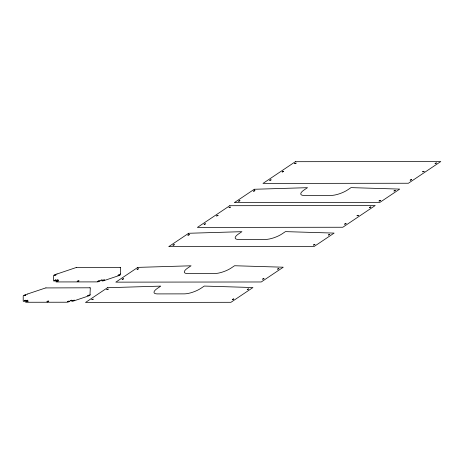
<?xml version="1.0" encoding="UTF-8"?>
<svg xmlns="http://www.w3.org/2000/svg" width="464" height="464" viewBox="0 0 464 464"><rect width="100%" height="100%" fill="white"/><g stroke="black" fill="none" stroke-linecap="round" stroke-linejoin="round"><path stroke-width="0.7" d="M27.788 300.394L26.059 301.432A1.868 0.557 -20.5 0 0 26.054 302.267L67.077 302.221A1.868 0.557 -20.5 0 0 69.565 301.38L70.795 300.544M58.087 280.076L56.364 281.103A1.868 0.557 -20.5 0 0 56.359 281.938L97.382 281.892A1.868 0.557 -20.5 0 0 99.87 281.051L101.1 280.215M70.737 300.469L71.682 300.133M101.042 280.14L101.987 279.804M71.908 300.312L71.636 301.055A1.868 0.557 -20.5 0 0 73.393 301.049L88.537 295.957A1.868 0.557 -20.5 0 0 90.3 294.779L90.074 294.228M90.022 294.153L90.318 287.738L89.859 287.871M102.213 279.983L101.941 280.726A1.868 0.557 -20.5 0 0 103.698 280.72L118.842 275.628A1.868 0.557 -20.5 0 0 120.605 274.444L120.379 273.899M120.327 273.818L120.623 267.403L120.164 267.542M45.919 287.848L27.324 294.066M76.224 267.519L57.089 273.969M89.836 287.796L45.965 287.929M120.141 267.467L76.27 267.6M27.301 294.106L24.975 294.855A1.868 0.557 -20.5 0 0 23.217 296.038L23.2 301.113A1.868 0.557 -20.5 0 0 24.957 301.107L27.254 300.283M57.043 280.146L57.559 279.954M57.611 279.989L58.07 279.856M27.306 300.318L27.765 300.185M57.043 273.934L55.28 274.526A1.868 0.557 -20.5 0 0 53.522 275.709L53.505 280.784A1.868 0.557 -20.5 0 0 55.262 280.778L57.026 280.186M24.169 295.696L25.775 295.139L24.169 295.696M24.157 300.771L25.764 300.231L24.157 300.771M26.494 301.681L28.101 301.124L26.494 301.681M54.474 275.367L56.08 274.81L54.479 275.343M54.462 280.442L56.063 279.885L54.479 280.401M56.799 281.352L58.412 280.813L56.799 281.352M67.518 301.635L69.124 301.095L67.535 301.588M72.593 300.713L74.199 300.173L72.593 300.713M87.737 295.62L89.343 295.081L87.737 295.62M91.831 299.634L93.299 299.147L91.837 299.616M97.823 281.306L99.424 280.749L97.829 281.283M102.898 280.384L104.504 279.844L102.915 280.337M106.778 289.611L108.24 289.118L106.778 289.611M118.042 275.291L119.642 274.734L118.059 275.245M122.136 279.305L123.604 278.818L122.136 279.305M137.083 269.282L138.545 268.789L137.1 269.242M172.997 245.195L174.458 244.702L173.002 245.172M187.937 235.167L189.399 234.674L187.937 235.167M204.131 224.309L205.593 223.816L204.137 224.286M216.584 215.951L218.039 215.447L216.584 215.951M229.036 207.599L230.498 207.089L229.054 207.559M238.589 201.19L240.05 200.697L238.6 201.15M232.296 299.466L233.757 298.978L232.296 299.466M253.53 191.168L254.997 190.675L253.535 191.145M247.237 289.443L248.698 288.933L247.254 289.403M269.723 180.305L271.185 179.812L269.729 180.287M262.601 279.137L264.062 278.644L262.612 279.096M282.176 171.953L283.637 171.46L282.176 171.953M277.547 269.114L279.009 268.621L277.553 269.091M294.634 163.595L296.096 163.108L294.634 163.595M313.455 245.027L314.917 244.534L313.455 245.027M328.402 234.999L329.858 234.488L328.408 234.981M344.59 224.135L346.051 223.648L344.59 224.135M357.042 215.783L358.504 215.273L357.06 215.743M369.501 207.431L370.962 206.938L369.512 207.391M379.047 201.022L380.509 200.529L379.047 201.022M393.994 191L395.45 190.489L394 190.977M410.182 180.136L411.643 179.643L410.182 180.136M422.64 171.784L424.096 171.274L422.64 171.784M435.093 163.427L436.554 162.934L435.104 163.386M107.515 287.715L85.509 302.476L230.944 302.302L252.95 287.541L204.264 286.068L200.947 288.295A12.447 3.7 -20.5 0 1 184.359 293.874L157.424 293.909A12.447 3.7 -20.5 0 1 157.441 288.347L160.764 286.12L107.515 287.715M137.82 267.386L115.82 282.147L261.249 281.973L283.255 267.212L234.575 265.739L231.252 267.966A12.447 3.7 -20.5 0 1 214.664 273.545L187.729 273.58A12.447 3.7 -20.5 0 1 187.746 268.018L191.069 265.791L137.82 267.386M188.674 233.27L168.751 246.639L314.18 246.465L334.109 233.096L285.43 231.623L282.106 233.856A12.447 3.7 -20.5 0 1 265.518 239.436L238.583 239.465A12.447 3.7 -20.5 0 1 238.6 233.908L241.924 231.675L188.674 233.27M229.773 205.703L197.391 227.424L342.826 227.25L375.208 205.529L229.773 205.703M254.266 189.271L234.343 202.64L379.772 202.461L399.701 189.097L351.022 187.624L347.698 189.851A12.447 3.7 -20.5 0 1 331.11 195.431L304.175 195.466A12.447 3.7 -20.5 0 1 304.193 189.904L307.516 187.676L254.266 189.271M295.365 161.698L262.984 183.425L408.419 183.245L440.8 161.524L295.365 161.698M47.432 301.82A0.986 0.29 -20.5 0 0 48.732 301.066A0.986 0.29 -20.5 0 0 47.264 301.339A0.986 0.29 -20.5 0 0 47.432 301.82M77.743 281.491A0.986 0.29 -20.5 0 0 79.037 280.737A0.986 0.29 -20.5 0 0 77.569 281.01A0.986 0.29 -20.5 0 0 77.743 281.491"/></g></svg>
